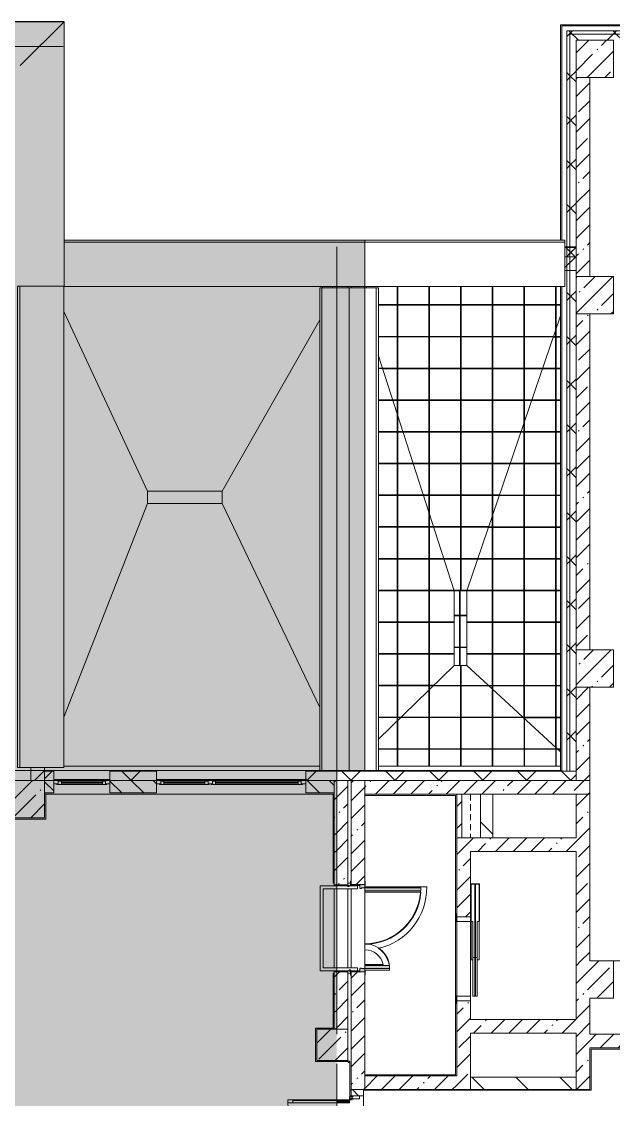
# Model space of a CAD drawing. Header units: millimetres. Extents: x -5368 to 196898, y -8553 to 29000.
# Drawn here: x 95265 to 104785, y 10073 to 27400 of the extents above; entities that cross this region are included whole.
import ezdxf

# ---------------------------------------------------------------- set-up
doc = ezdxf.new("R2010")
doc.units = ezdxf.units.MM
doc.linetypes.add('200_ШТРИХ__ш1_п0_6_', pattern=[160, 100, -60])
doc.linetypes.add('Осевая', pattern=[3175, 635, -476.25, 1587.5, -476.25])
for name, color, linetype, lineweight in [('A-DETL-2', 7, 'Continuous', 5), ('A-DETL-MBND-1', 7, '200_ШТРИХ__ш1_п0_6_', 9), ('A-GENM-4', 7, 'Continuous', 5), ('A-GLAZ-CWMG-2', 7, 'Continuous', 5), ('A-ROOF-1', 7, 'Continuous', 5), ('A-ROOF-PATT', 7, 'Continuous', 5), ('A-WALL', 7, 'Continuous', 9), ('A-WALL-2', 7, 'Continuous', 5), ('I-WALL-4', 7, 'Continuous', 5), ('S-COLS-3', 7, 'Continuous', 5), ('Оси', 7, 'Continuous', 9), ('Оси-2', 7, 'Осевая', 9)]:
    doc.layers.add(name, color=color, linetype=linetype, lineweight=lineweight)
doc.layers.add('A-DETL-GENF-5', color=7, linetype='Continuous', lineweight=9, true_color=0xc0c0c0, transparency=0.4)
for name, color, linetype, lineweight, true_color in [('A-DETL-GENF-6', 7, 'Continuous', 5, 0xb7b7b7), ('A-DETL-GENF-7', 7, 'Continuous', 5, 0xaaaaaa), ('A-DETL-GENF-8', 7, 'Continuous', 5, 0xe2e2e2), ('A-DOOR-2', 7, 'Continuous', 5, 0xaaaaaa), ('A-DOOR-3', 7, 'Continuous', 5, 0xe2e2e2), ('A-DOOR-4', 7, 'Continuous', 5, 0xb7b7b7), ('A-DOOR-FRAM-2', 7, 'Continuous', 5, 0xe2e2e2), ('A-DOOR-FRAM-3', 7, 'Continuous', 5, 0xaaaaaa), ('A-FLOR-2', 7, 'Continuous', 5, 0xb7b7b7), ('A-FLOR-3', 7, 'Continuous', 5, 0xaaaaaa), ('A-GENM-5', 7, 'Continuous', 5, 0x737373), ('A-GLAZ-3', 7, 'Continuous', 5, 0x737373), ('A-WALL-3', 7, 'Continuous', 5, 0x737373), ('A-WALL-4', 7, 'Continuous', 9, 0x737373), ('A-WALL-5', 7, 'Continuous', 5, 0xa1a1a1), ('I-WALL-5', 7, 'Continuous', 5, 0x737373), ('S-COLS-2', 7, 'Continuous', 5, 0x737373)]:
    doc.layers.add(name, color=color, linetype=linetype, lineweight=lineweight, true_color=true_color)
pattern_1 = [(45, (62025.03, 0), (-353.5534, 353.5534), []), (135, (62025.03, 0), (-353.5534, -353.5534), [])]
pattern_2 = [(45, (62025.03, 0), (-285.123, 285.123), []), (45, (62310.15, 0), (-285.123, 285.123), [504.031, -100.806, 16.764, -84.042])]
pattern_3 = [(45, (-38240, -10950), (-285.123, 285.123), []), (45, (-37954.88, -10950), (-285.123, 285.123), [504.031, -100.806, 16.764, -84.042])]
pattern_4 = [(135, (62025.03, 0), (-353.5534, -353.5534), [])]

# ---------------------------------------------------------------- blocks, each defined once
blk = doc.blocks.new('парапет1 - парапет-18629556-3_3_1_птичка')
at = {"layer": 'A-GENM-4'}
blk.add_line((-2411, 27400), (33928, 27400), dxfattribs=at)
at = {"layer": 'A-GENM-5'}
for p, q in [((33926, 27398), (33219, 26691)), ((33928, 27398), (33928, 23147)), ((33928, 23147), (33920, 23147))]:
    blk.add_line(p, q, dxfattribs=at)
blk = doc.blocks.new('BSC_Колонна _Прямоугольная - 600х600-V90-3_3_1_птичка')
at = {"layer": 'S-COLS-3'}
h = blk.add_hatch(dxfattribs=at)
h.set_pattern_fill('FP_78', color=256, style=0, pattern_type=2)
h.set_pattern_definition([(45, (-42460, -26800), (-285.123, 285.123), []), (45, (-42174.88, -26800), (-285.123, 285.123), [504.031, -100.806, 16.764, -84.042])])
h.paths.add_polyline_path([(-300, -300), (300, -300), (300, 300), (-300, 300)])
for p, q in [((300, 300), (-300, 300)), ((-300, 300), (-300, -300)), ((300, -300), (300, 300)), ((-300, -300), (300, -300))]:
    blk.add_line(p, q, dxfattribs=at)
blk = doc.blocks.new('BSC_Колонна _Прямоугольная - 600х600-V95-3_3_1_птичка')
at = {"layer": 'S-COLS-3'}
h = blk.add_hatch(dxfattribs=at)
h.set_pattern_fill('FP_84', color=256, style=0, pattern_type=2)
h.set_pattern_definition([(45, (-42460, -17000), (-285.123, 285.123), []), (45, (-42174.88, -17000), (-285.123, 285.123), [504.031, -100.806, 16.764, -84.042])])
h.paths.add_polyline_path([(-300, -300), (300, -300), (300, 300), (-300, 300)])
for p, q in [((300, 300), (-300, 300)), ((-300, 300), (-300, -300)), ((300, -300), (300, 300)), ((-300, -300), (300, -300))]:
    blk.add_line(p, q, dxfattribs=at)
blk = doc.blocks.new('BSC_Колонна _Прямоугольная - 600х600-V96-3_3_1_птичка')
at = {"layer": 'S-COLS-3'}
h = blk.add_hatch(dxfattribs=at)
h.set_pattern_fill('FP_85', color=256, style=0, pattern_type=2)
h.set_pattern_definition([(45, (-42460, -23000), (-285.123, 285.123), []), (45, (-42174.88, -23000), (-285.123, 285.123), [504.031, -100.806, 16.764, -84.042])])
h.paths.add_polyline_path([(-300, -300), (300, -300), (300, 300), (-300, 300), (-300, -192)])
for p, q in [((300, 300), (-300, 300)), ((-300, 300), (-300, -300)), ((300, -300), (300, 300)), ((-300, -300), (300, -300))]:
    blk.add_line(p, q, dxfattribs=at)
blk = doc.blocks.new('BSC_Колонна _Прямоугольная - 600х600-V111-3_3_1_птичка')
at = {"layer": 'S-COLS-3'}
h = blk.add_hatch(dxfattribs=at)
h.set_pattern_fill('FP_95', color=256, style=0, pattern_type=2)
h.set_pattern_definition([(45, (-33310, -14900), (-285.123, 285.123), []), (45, (-33024.88, -14900), (-285.123, 285.123), [504.031, -100.806, 16.764, -84.042])])
h.paths.add_polyline_path([(-300, -300), (300, -300), (300, 300), (-300, 300), (-300, 216)])
at = {"layer": 'S-COLS-2'}
for p, q in [((300, 300), (-300, 300)), ((-300, 300), (-300, -300)), ((300, -300), (300, 300)), ((-300, -300), (300, -300))]:
    blk.add_line(p, q, dxfattribs=at)
blk = doc.blocks.new('110_Дверь_СКБ_2Ст - Д-2 1450x2100h_Лестничная клетка EIS60-31576737-3_3_1_птичка')
at = {"layer": 'A-DOOR-3'}
for points in [[(-588, 406), (-588, 1010), (-638, 1010), (-638, 110), (-588, 110)], [(662, 110), (662, 510), (612, 510), (612, 110)], [(712, 30), (698, 30), (698, -110), (712, -110)]]:
    blk.add_hatch(color=256, dxfattribs=at).paths.add_polyline_path(points)
h = blk.add_hatch(color=256, dxfattribs=at)
h.paths.add_polyline_path([(712, 30), (712, 110), (662, 110), (662, 60), (652, 60), (652, 30), (680, 30)])
h.paths.add_polyline_path([(-628, 30), (-628, 60), (-638, 60), (-638, 110), (-688, 110), (-688, 30)])
at = {"layer": 'A-DOOR-FRAM-2'}
for points in [[(-672, 110), (-672, 118), (-743, 118), (-743, 110)], [(-672, 30), (-688, 30), (-688, -110), (-672, -110)], [(768, 110), (768, 118), (698, 118), (698, 110)], [(-672, -110), (-743, -110), (-743, -118), (-672, -118)], [(768, -118), (768, -110), (698, -110), (698, -118)]]:
    blk.add_hatch(color=256, dxfattribs=at).paths.add_polyline_path(points)
at = {"layer": 'A-DOOR-2'}
for p, q in [((-638, 1010), (-638, 110)), ((-588, 1010), (-638, 1010)), ((-588, 110), (-588, 1010)), ((662, 510), (612, 510)), ((612, 510), (612, 110)), ((662, 110), (662, 510)), ((-638, 110), (-588, 110)), ((612, 110), (662, 110))]:
    blk.add_line(p, q, dxfattribs=at)
for centre, radius, start, end in [((-638, 110), 900, 0, 90), ((662, 110), 400, 90, 180)]:
    blk.add_arc(centre, radius, start, end, dxfattribs=at)
at = {"layer": 'A-DOOR-FRAM-3'}
for p, q in [((-672, 118), (-743, 118)), ((-743, 118), (-743, 110)), ((-743, 110), (-672, 110)), ((-638, 110), (-688, 110)), ((-688, 110), (-688, 30)), ((-688, 30), (-628, 30)), ((-672, 30), (-688, 30)), ((-688, 30), (-688, -110)), ((-672, 110), (-672, 118)), ((-672, -110), (-672, 30)), ((-638, 60), (-638, 110)), ((-628, 60), (-638, 60)), ((-628, 30), (-628, 60)), ((662, 60), (652, 60)), ((652, 60), (652, 30)), ((652, 30), (712, 30)), ((662, 110), (662, 60)), ((712, 110), (662, 110)), ((768, 118), (698, 118)), ((698, 118), (698, 110)), ((698, 110), (768, 110)), ((712, 30), (698, 30)), ((698, 30), (698, -110)), ((712, 30), (712, 110)), ((712, -110), (712, 30)), ((768, 110), (768, 118)), ((-672, -110), (-743, -110)), ((-743, -110), (-743, -118)), ((-743, -118), (-672, -118)), ((-688, -110), (-672, -110)), ((-672, -118), (-672, -110)), ((698, -110), (712, -110)), ((768, -110), (698, -110)), ((698, -110), (698, -118)), ((698, -118), (768, -118)), ((768, -118), (768, -110))]:
    blk.add_line(p, q, dxfattribs=at)
blk = doc.blocks.new('Gfhfgtnyfz rhsirf 1 - Gfhfgtnyfz rhsirf 3-21026214-3_3_1_птичка')
at = {"layer": 'A-GENM-4'}
for p, q in [((38780, 23120), (38966, 23120)), ((38966, 23120), (38998, 23120)), ((38966, 15358), (38966, 23120)), ((38998, 23120), (38999, 23120)), ((38999, 15358), (38999, 23120))]:
    blk.add_line(p, q, dxfattribs=at)
at = {"layer": 'A-GENM-5'}
for p, q in [((38057, 23120), (38057, 15358)), ((38057, 23120), (38058, 23120)), ((38058, 23120), (38090, 23120)), ((38090, 23120), (38528, 23120)), ((38090, 23120), (38090, 15358)), ((38528, 23120), (38780, 23120)), ((38528, 15358), (38528, 23120))]:
    blk.add_line(p, q, dxfattribs=at)
blk = doc.blocks.new('парапет6 - парапет-21094616-3_3_1_птичка')
at = {"layer": 'A-GENM-5'}
for p, q in [((33173, 23147), (33173, 15407)), ((33173, 23147), (33174, 23147)), ((33174, 23147), (33211, 23147)), ((33211, 23147), (33920, 23147)), ((33211, 23147), (33211, 15407)), ((33920, 15407), (33920, 23147)), ((33174, 15407), (33173, 15407)), ((33211, 15407), (33174, 15407)), ((33920, 15407), (33211, 15407))]:
    blk.add_line(p, q, dxfattribs=at)
blk = doc.blocks.new('120_Окно_СКБ_1Ст - 120_Окно_СКБ_1Ст 900х2500_h_-20664874-3_3_1_птичка')
at = {"layer": 'A-GLAZ-3'}
for p, q in [((-450, -127), (-450, -57)), ((-450, -57), (-380, -57)), ((450, -57), (-450, -57)), ((-380, -127), (-450, -127)), ((-450, -127), (-400, -127)), ((-380, -127), (-400, -127)), ((-400, -127), (-400, -137)), ((-400, -137), (400, -137)), ((400, -137), (-400, -137)), ((-380, -57), (-380, -127)), ((380, -87), (-380, -87)), ((-380, -87), (-380, -127)), ((-330, -137), (-330, -87)), ((-330, -107), (330, -107)), ((330, -117), (-330, -117)), ((330, -137), (330, -87)), ((380, -127), (380, -57)), ((380, -57), (450, -57)), ((380, -127), (380, -87)), ((450, -127), (380, -127)), ((400, -127), (380, -127)), ((400, -127), (450, -127)), ((400, -137), (400, -127)), ((450, -57), (450, -127))]:
    blk.add_line(p, q, dxfattribs=at)
blk = doc.blocks.new('120_Окно_СКБ_2Ст - 120_Окно_СКБ_2Ст 2400х2500 _мал створка слева_-22817474-3_3_1_птичка')
at = {"layer": 'A-GLAZ-3'}
for p, q in [((-1130, 127), (-1200, 127)), ((-1200, 127), (-1200, 57)), ((-1200, 127), (-1150, 127)), ((-1200, 57), (-1130, 57)), ((1200, 57), (-1200, 57)), ((-1150, 127), (-1150, 137)), ((-1150, 137), (320, 137)), ((320, 137), (-1150, 137)), ((-1130, 127), (-1150, 127)), ((-1130, 57), (-1130, 127)), ((-1130, 87), (-1130, 127)), ((300, 87), (-1130, 87)), ((-1080, 137), (-1080, 87)), ((250, 117), (-1080, 117)), ((-1080, 107), (250, 107)), ((250, 137), (250, 87)), ((370, 127), (300, 127)), ((300, 127), (300, 57)), ((300, 127), (300, 87)), ((320, 127), (300, 127)), ((300, 57), (370, 57)), ((320, 137), (320, 127)), ((320, 127), (350, 127)), ((350, 127), (350, 137)), ((350, 137), (1150, 137)), ((1150, 137), (350, 137)), ((370, 127), (350, 127)), ((370, 57), (370, 127)), ((370, 87), (370, 127)), ((1130, 87), (370, 87)), ((420, 137), (420, 87)), ((1080, 117), (420, 117)), ((420, 107), (1080, 107)), ((1080, 137), (1080, 87)), ((1200, 127), (1130, 127)), ((1130, 127), (1130, 57)), ((1130, 127), (1130, 87)), ((1150, 127), (1130, 127)), ((1130, 57), (1200, 57)), ((1150, 137), (1150, 127)), ((1150, 127), (1200, 127)), ((1200, 57), (1200, 127))]:
    blk.add_line(p, q, dxfattribs=at)
blk = doc.blocks.new('BSC_Колонна _Прямоугольная - 500х500-V175-3_3_1_птичка')
at = {"layer": 'S-COLS-3'}
h = blk.add_hatch(dxfattribs=at)
h.set_pattern_fill('FP_143', color=256, style=0, pattern_type=2)
h.set_pattern_definition(pattern_3)
h.paths.add_polyline_path([(-243, -250), (70, -250), (70, 250), (-250, 250), (-250, -250)])
h = blk.add_hatch(dxfattribs=at)
h.set_pattern_fill('FP_143', color=256, style=0, pattern_type=2)
h.set_pattern_definition(pattern_3)
h.paths.add_polyline_path([(250, -250), (250, 250), (70, 250), (70, -250)])
at = {"layer": 'S-COLS-2'}
for p, q in [((70, 250), (-250, 250)), ((-250, 250), (-250, -250)), ((-250, -250), (70, -250))]:
    blk.add_line(p, q, dxfattribs=at)
at = {"layer": 'S-COLS-3'}
for p, q in [((250, 250), (70, 250)), ((250, -250), (250, 250)), ((70, -250), (250, -250))]:
    blk.add_line(p, q, dxfattribs=at)
blk = doc.blocks.new('парапет10 - парапет-22960140-3_3_1_птичка')
at = {"layer": 'A-GENM-4'}
for p, q in [((41980, 23888), (33928, 23888)), ((38760, 23851), (41980, 23851)), ((41980, 23888), (41980, 23887)), ((41980, 23887), (41980, 23851)), ((41980, 23851), (41980, 23142)), ((41980, 23142), (38760, 23142))]:
    blk.add_line(p, q, dxfattribs=at)
at = {"layer": 'A-GENM-5'}
for p, q in [((33928, 23851), (38760, 23851)), ((38760, 23142), (33920, 23142))]:
    blk.add_line(p, q, dxfattribs=at)
blk = doc.blocks.new('DOR_Дверь лифта - 1350х2050h-19118285-3_3_1_птичка')
at = {"layer": 'A-DOOR-2'}
for p, q in [((-600, 125), (-720, 125)), ((-720, 125), (-720, 110)), ((-720, 110), (-600, 110)), ((-675, 110), (-675, -110)), ((-600, 110), (-675, 110)), ((-600, 110), (-600, 125)), ((600, 110), (-600, 110)), ((-600, 110), (-600, -110)), ((720, 125), (600, 125)), ((600, 125), (600, 110)), ((600, -110), (600, 110)), ((675, 110), (600, 110)), ((600, 110), (720, 110)), ((675, -110), (675, 110)), ((720, 110), (720, 125)), ((-675, -110), (-600, -110)), ((-600, -110), (600, -110)), ((-600, -150), (-600, -180)), ((20, -150), (-600, -150)), ((-20, -120), (-20, -150)), ((600, -120), (-20, -120)), ((-20, -150), (600, -150)), ((20, -180), (20, -150)), ((600, -110), (675, -110)), ((600, -150), (600, -120)), ((-600, -180), (20, -180)), ((-600, -190), (-600, -220)), ((20, -190), (-600, -190)), ((-600, -220), (20, -220)), ((-20, -220), (-20, -250)), ((600, -220), (-20, -220)), ((-20, -250), (600, -250)), ((20, -220), (20, -190)), ((600, -250), (600, -220))]:
    blk.add_line(p, q, dxfattribs=at)
at = {"layer": 'A-DOOR-FRAM-3'}
for p, q in [((600, -117), (600, -120)), ((1203, -117), (600, -117)), ((600, -120), (1200, -120)), ((1200, -120), (1200, -180)), ((1203, -183), (1203, -117)), ((1200, -180), (20, -180)), ((20, -180), (20, -183)), ((20, -183), (1203, -183)), ((1203, -187), (20, -187)), ((20, -187), (20, -190)), ((20, -190), (1200, -190)), ((600, -250), (600, -253)), ((1200, -250), (600, -250)), ((600, -253), (1203, -253)), ((1200, -190), (1200, -250)), ((1203, -253), (1203, -187))]:
    blk.add_line(p, q, dxfattribs=at)
blk = doc.blocks.new('Дверь_Витражная_остекление_ - ДВН_ДАО_Главный вход_1800 в свету 5-32258809-3_3_1_птичка')
at = {"layer": 'A-DETL-GENF-8'}
for points in [[(-948, -20), (-993, -20), (-993, -226), (-948, -226), (-948, -56)], [(1043, -20), (998, -20), (998, -226), (1043, -226)], [(-948, -539), (-948, -226), (-993, -226), (-993, -1013), (-948, -1013)], [(1043, -539), (1043, -226), (998, -226), (998, -1013), (1043, -1013)]]:
    blk.add_hatch(color=256, dxfattribs=at).paths.add_polyline_path(points)
at = {"layer": 'A-DETL-GENF-6'}
for p, q in [((-993, -1013), (-993, -226)), ((-993, -226), (-993, -1013)), ((-983, -933), (-983, -226)), ((-948, -1013), (-948, -226)), ((-948, -1013), (-948, -226)), ((989, -933), (989, -226)), ((998, -1013), (998, -226)), ((998, -226), (998, -1013)), ((1033, -933), (1033, -226)), ((1043, -1013), (1043, -226)), ((1043, -1013), (1043, -226)), ((-993, -933), (-948, -933)), ((-993, -1013), (-948, -1013)), ((-993, -1013), (-948, -1013)), ((1043, -933), (998, -933)), ((1043, -1013), (998, -1013)), ((998, -1013), (1043, -1013))]:
    blk.add_line(p, q, dxfattribs=at)
at = {"layer": 'A-DETL-GENF-7'}
for p, q in [((-948, -20), (-993, -20)), ((-993, -226), (-993, -20)), ((-948, -20), (-993, -20)), ((-993, -20), (-993, -226)), ((-993, -100), (-948, -100)), ((-983, -226), (-983, -100)), ((-948, -226), (-948, -20)), ((-948, -226), (-948, -20)), ((989, -226), (989, -100)), ((998, -226), (998, -20)), ((998, -20), (998, -226)), ((1043, -100), (998, -100)), ((1033, -226), (1033, -100)), ((1043, -226), (1043, -20)), ((1043, -226), (1043, -20))]:
    blk.add_line(p, q, dxfattribs=at)
at = {"layer": 'A-DOOR-2'}
for p, q in [((-1043, 20), (-993, 20)), ((-1043, -20), (-1043, 20)), ((-993, 20), (-993, -20)), ((993, 20), (1043, 20)), ((993, -20), (993, 20)), ((1043, 20), (1043, -20)), ((-993, -20), (-1043, -20)), ((-993, -226), (-993, -20)), ((993, -226), (993, -20)), ((1043, -20), (993, -20))]:
    blk.add_line(p, q, dxfattribs=at)
at = {"layer": 'A-DOOR-4'}
for p, q in [((-993, -1013), (-993, -226)), ((993, -1013), (993, -226))]:
    blk.add_line(p, q, dxfattribs=at)
for centre, start, end in [((993, -20), 208.9884, 212.16), ((993, -20), 218.4779, 270), ((-993, -20), 270, 285.599)]:
    blk.add_arc(centre, 993, start, end, dxfattribs=at)
blk = doc.blocks.new('Прямоугольный импост - Импост структурный с накладкой - 160мм Темный-32469899-3_3_1_птичка')
at = {"layer": 'A-GLAZ-CWMG-2'}
for p, q in [((0, 17), (-50, 17)), ((-50, 17), (-50, 0)), ((-50, 0), (-40, 0)), ((-40, 0), (-40, -40)), ((-10, -40), (-10, 0)), ((-10, 0), (0, 0)), ((0, 0), (0, 17)), ((-40, -40), (-50, -40)), ((-50, -40), (-50, -140)), ((-50, -140), (0, -140)), ((0, -40), (-10, -40)), ((0, -140), (0, -40))]:
    blk.add_line(p, q, dxfattribs=at)

msp = doc.modelspace()

# ---------------------------------------------------------------- hatches: boundary and pattern name
at = {"layer": 'A-DETL-GENF-5'}
for points in [[(61342.1, 14774.9), (61757, 14774.9), (61757, 15358), (100785, 15358), (100785, 23888.3), (95953.1, 23888.3), (95953.1, 27398.1), (59616, 27398.1), (59616, 14774.9), (60812.2, 14774.9)], [(100021.8, -258), (100335, -258), (100335, 15358), (61757, 15358), (61757, -258), (98962.1, -258)]]:
    msp.add_hatch(color=256, dxfattribs=at).paths.add_polyline_path(points)
at = {"layer": 'A-ROOF-PATT'}
h = msp.add_hatch(dxfattribs=at)
h.set_pattern_fill('FP_152', color=256, style=0, pattern_type=2)
h.set_pattern_definition([(0, (62040.1, -96.4), (0, 509.904), []), (0, (62040.1, -106.4), (0, 509.904), []), (90, (62045.1, -101.4), (-510, 3e-14), []), (90, (62035.1, -101.4), (-510, 3e-14), [])])
h.paths.add_polyline_path([(102425, 18250), (103935, 22668.2), (103935, 23141.9), (100815, 23141.9), (100815, 23120.1), (101003.7, 23120.1), (101003.7, 22038.8), (102225, 18250)])
h = msp.add_hatch(dxfattribs=at)
h.set_pattern_fill('FP_149', color=256, style=0, pattern_type=2)
h.set_pattern_definition([(270, (62111.63, -106.3), (509.179, 3e-14), []), (270, (62101.64, -106.3), (509.179, 3e-14), []), (0, (62106.63, -111.3), (0, 510), []), (0, (62106.63, -101.3), (0, 510), [])])
h.paths.add_polyline_path([(103935, 15660.1), (103935, 22668.2), (102425, 18250), (102425, 17050), (103240.5, 16299.4)])
h = msp.add_hatch(dxfattribs=at)
h.set_pattern_fill('FP_150', color=256, style=0, pattern_type=2)
h.set_pattern_definition([(90, (62107.05, -1125), (-509.077, 3e-14), []), (90, (62117.03, -1125), (-509.077, 3e-14), []), (180, (62112.04, -1120), (-6e-14, -510), []), (180, (62112.04, -1130), (-6e-14, -510), [])])
h.paths.add_polyline_path([(101003.7, 15858.1), (102225, 17050), (102225, 18250), (101003.7, 22038.8), (101003.7, 16299.4)])
h = msp.add_hatch(dxfattribs=at)
h.set_pattern_fill('FP_153', color=256, style=0, pattern_type=2)
h.set_pattern_definition([(0, (62025.03, 5), (0, 510), []), (0, (62025.03, -5), (0, 510), []), (90, (62030.03, 0), (-510, 3e-14), []), (90, (62020.03, 0), (-510, 3e-14), [])])
h.paths.add_polyline_path([(102425, 17050), (102425, 18250), (102225, 18250), (102225, 17050)])
h = msp.add_hatch(dxfattribs=at)
h.set_pattern_fill('FP_151', color=256, style=0, pattern_type=2)
h.set_pattern_definition([(180, (62040.97, -79.3), (-6e-14, -509.031), []), (180, (62040.97, -69.3), (-6e-14, -509.031), []), (270, (62035.97, -74.3), (510, 3e-14), []), (270, (62045.97, -74.3), (510, 3e-14), [])])
h.paths.add_polyline_path([(101003.7, 15430), (103935, 15430), (103935, 15660.1), (102425, 17050), (102225, 17050), (101003.7, 15858.1), (101003.7, 15619.9)])
at = {"layer": 'A-WALL-2'}
h = msp.add_hatch(dxfattribs=at)
h.set_pattern_fill('FP_75', color=256, style=0, pattern_type=2)
h.set_pattern_definition(pattern_1)
h.paths.add_polyline_path([(104035, 15350), (104085, 15350), (104085, 27250), (104035, 27250), (104035, 15358)])
h = msp.add_hatch(dxfattribs=at)
h.set_pattern_fill('FP_75', color=256, style=0, pattern_type=2)
h.set_pattern_definition(pattern_1)
h.paths.add_polyline_path([(155185, 27200), (155235, 27200), (155235, 27250), (142375, 27250), (142375, 27200), (155127.1, 27200)])
h.paths.add_polyline_path([(138375, 27200), (139275, 27200), (139275, 27250), (138375, 27250)])
h.paths.add_polyline_path([(132835, 27200), (132835, 27250), (131635, 27250), (131635, 27200), (131813.3, 27200)])
h.paths.add_polyline_path([(134935, 27200), (136275, 27200), (136275, 27250), (134935, 27250)])
h.paths.add_polyline_path([(128634.1, 27200), (129135, 27200), (129135, 27250), (124885, 27250), (124885, 27200), (127574.4, 27200)])
h.paths.add_polyline_path([(115917.5, 27200), (116785, 27200), (116785, 27250), (115285, 27250), (115285, 27200)])
h.paths.add_polyline_path([(120985, 27200), (120985, 27250), (119885, 27250), (119885, 27200), (120156.4, 27200)])
h.paths.add_polyline_path([(112738.4, 27200), (112785, 27200), (112785, 27250), (111685.3, 27250), (111685.3, 27200)])
h.paths.add_polyline_path([(121885, 27200), (123985, 27200), (123985, 27250), (121885, 27250)])
h.paths.add_polyline_path([(110618.9, 27200), (110785.3, 27200), (110785.3, 27250), (109685, 27250), (109685, 27200)])
h.paths.add_polyline_path([(104185, 27200), (106585, 27200), (106585, 27250), (104085, 27250), (104085, 27200)])
h = msp.add_hatch(dxfattribs=at)
h.set_pattern_fill('FP_75', color=256, style=0, pattern_type=2)
h.set_pattern_definition(pattern_1)
h.paths.add_polyline_path([(104185, 15350), (104185, 27200), (104085, 27200), (104085, 15350)])
h = msp.add_hatch(dxfattribs=at)
h.set_pattern_fill('FP_75', color=256, style=0, pattern_type=2)
h.set_pattern_definition(pattern_1)
h.paths.add_polyline_path([(155185, 27100), (155185, 27200), (142375, 27200), (142375, 27100), (155127.1, 27100)])
h.paths.add_polyline_path([(139275, 27100), (139275, 27200), (138375, 27200), (138375, 27100), (139231.3, 27100)])
h.paths.add_polyline_path([(134935, 27100), (136275, 27100), (136275, 27200), (134935, 27200)])
h.paths.add_polyline_path([(127574.4, 27100), (129135, 27100), (129135, 27200), (124885, 27200), (124885, 27100), (125455, 27100)])
h.paths.add_polyline_path([(132835, 27100), (132835, 27200), (131635, 27200), (131635, 27100), (131813.3, 27100)])
h.paths.add_polyline_path([(120985, 27100), (120985, 27200), (119885, 27200), (119885, 27100), (120156.4, 27100)])
h.paths.add_polyline_path([(121885, 27100), (123985, 27100), (123985, 27200), (121885, 27200)])
h.paths.add_polyline_path([(112785, 27100), (112785, 27200), (111685.3, 27200), (111685.3, 27100), (112738.4, 27100)])
h.paths.add_polyline_path([(115285, 27100), (116785, 27100), (116785, 27200), (115285, 27200)])
h.paths.add_polyline_path([(110618.9, 27100), (110785.3, 27100), (110785.3, 27200), (109685, 27200), (109685, 27100)])
h.paths.add_polyline_path([(104260.6, 27100), (106585, 27100), (106585, 27200), (104185, 27200), (104185, 27100)])
h = msp.add_hatch(dxfattribs=at)
h.set_pattern_fill('FP_75', color=256, style=0, pattern_type=2)
h.set_pattern_definition(pattern_1)
h.paths.add_polyline_path([(104185, 23620), (104185, 23770), (104005, 23770), (104005, 23620)])
h = msp.add_hatch(dxfattribs=at)
h.set_pattern_fill('FP_75', color=256, style=0, pattern_type=2)
h.set_pattern_definition(pattern_1)
h.paths.add_polyline_path([(95253, 15200), (95265, 15200), (95260, 15350), (95035, 15350), (95035, 15200)])
h.paths.add_polyline_path([(93663.5, 15200), (94135, 15200), (94135, 15350), (92042, 15349), (92042, 15288), (92035, 15285), (91262, 15288), (91262, 15350), (87635.3, 15349), (87635.3, 15288), (87628.3, 15285), (86455.3, 15288), (86455.3, 15350), (81815, 15349), (81815, 15288), (81808, 15285), (81035, 15288), (81035, 15350), (76808, 15349), (76808, 15288), (76801, 15285), (76628, 15288), (76627.8, 15350), (74885, 15350), (74885, 15200), (92635, 15200)])
h.paths.add_polyline_path([(100335, 15200), (100335, 15350), (99835, 15350), (99835, 15200), (100021.8, 15200)])
h.paths.add_polyline_path([(95635, 15200), (95785, 15200), (95782.9, 15350), (95635, 15350)])
h.paths.add_polyline_path([(97435, 15200), (97435, 15350), (96685, 15350), (96685, 15200), (96842.6, 15200)])
h.paths.add_polyline_path([(69685, 15200), (70285, 15200), (70285, 15350), (69685, 15350)])
h.paths.add_polyline_path([(68785, 15200), (68785, 15350), (62065, 15350), (62065, 15293), (61915, 15293), (61915, 15200), (68230.2, 15200)])
h.paths.add_polyline_path([(71185, 15200), (71785, 15200), (71785, 15350), (71185, 15350)])
h = msp.add_hatch(dxfattribs=at)
h.set_pattern_fill('FP_75', color=256, style=0, pattern_type=2)
h.set_pattern_definition(pattern_1)
h.paths.add_polyline_path([(104185, 15200), (104185, 15350), (100335, 15350), (100335, 15200), (102141.2, 15200)])
h = msp.add_hatch(dxfattribs=at)
h.set_pattern_fill('FP_73', color=256, style=0, pattern_type=2)
h.set_pattern_definition([(135, (62025.03, 0), (-176.7767, -176.7767), [])])
h.paths.add_polyline_path([(95635, 15000), (95785, 15000), (95782.9, 15200), (95635, 15200), (95635, 15115.9)])
h.paths.add_polyline_path([(100021.8, 15000), (100295, 15000), (100295, 15200), (99835, 15200), (99835, 15000)])
h.paths.add_polyline_path([(97435, 15000), (97435, 15200), (96685, 15200), (96685, 15000)])
at = {"layer": 'I-WALL-4'}
h = msp.add_hatch(dxfattribs=at)
h.set_pattern_fill('FP_71', color=256, style=0, pattern_type=2)
h.set_pattern_definition(pattern_2)
h.paths.add_polyline_path([(104405, 15200), (104405, 16700), (104185, 16700), (104185, 15200), (104260.6, 15200)])
h.paths.add_polyline_path([(104260.6, 17300), (104405, 17300), (104405, 22700), (104185, 22700), (104185, 17300)])
h.paths.add_polyline_path([(104260.6, 23300), (104405, 23300), (104405, 26500), (104185, 26500), (104187.7, 23300)])
h = msp.add_hatch(dxfattribs=at)
h.set_pattern_fill('FP_71', color=256, style=0, pattern_type=2)
h.set_pattern_definition(pattern_2)
h.paths.add_polyline_path([(104005, 23400), (104185, 23400.1), (104185, 23620), (104005, 23620), (104005, 23400.1)])
h = msp.add_hatch(dxfattribs=at)
h.set_pattern_fill('FP_75', color=256, style=0, pattern_type=2)
h.set_pattern_definition(pattern_1)
h.paths.add_polyline_path([(95415, 15200), (95415, 15407.3), (95265, 15407.3), (95265, 15200)])
h = msp.add_hatch(dxfattribs=at)
h.set_pattern_fill('FP_71', color=256, style=0, pattern_type=2)
h.set_pattern_definition(pattern_2)
h.paths.add_polyline_path([(95415, 15200), (95635, 15200), (95635, 15407.3), (95415, 15407.3), (95415, 15358)])
h = msp.add_hatch(dxfattribs=at)
h.set_pattern_fill('FP_71', color=256, style=0, pattern_type=2)
h.set_pattern_definition(pattern_2)
h.paths.add_polyline_path([(100295, 11200), (100335, 11200), (100335, 12125), (100295, 12125), (100295, 11565.5)])
h.paths.add_polyline_path([(100295, 13525), (100335, 13525), (100335, 15200), (100295, 15200), (100295, 13932.4)])
h = msp.add_hatch(dxfattribs=at)
h.set_pattern_fill('FP_71', color=256, style=0, pattern_type=2)
h.set_pattern_definition(pattern_2)
h.paths.add_polyline_path([(100515, 11200), (100515, 12125), (100335, 12125), (100335, 11200)])
h.paths.add_polyline_path([(100515, 13525), (100515, 15200), (100335, 15200), (100335, 13525)])
h = msp.add_hatch(dxfattribs=at)
h.set_pattern_fill('FP_71', color=256, style=0, pattern_type=2)
h.set_pattern_definition(pattern_2)
h.paths.add_polyline_path([(100765, 10230), (100785, 10230), (100785, 12125), (100565, 12125), (100565, 10230)])
h.paths.add_polyline_path([(100735, 13525), (100785, 13525), (100785, 15200), (100565, 15200), (100565, 13525), (100705, 13525)])
h = msp.add_hatch(dxfattribs=at)
h.set_pattern_fill('FP_71', color=256, style=0, pattern_type=2)
h.set_pattern_definition(pattern_2)
h.paths.add_polyline_path([(104405, 14980), (104405, 15200), (100785, 15200), (100785, 14980), (104260.6, 14980)])
h = msp.add_hatch(dxfattribs=at)
h.set_pattern_fill('FP_76', color=256, style=0, pattern_type=2)
h.set_pattern_definition([(45, (62025.03, 0), (-176.7767, 176.7767), [])])
h.paths.add_polyline_path([(102345, 14280), (102345, 14980), (102265, 14980), (102265, 14280)])
h = msp.add_hatch(dxfattribs=at)
h.set_pattern_fill('FP_74', color=256, style=0, pattern_type=2)
h.set_pattern_definition(pattern_4)
h.paths.add_polyline_path([(102845, 14280), (102845, 14980), (102645, 14980), (102645, 14280)])
h = msp.add_hatch(dxfattribs=at)
h.set_pattern_fill('FP_71', color=256, style=0, pattern_type=2)
h.set_pattern_definition(pattern_2)
h.paths.add_polyline_path([(104405, 10230), (104405, 11700), (104185, 11700), (104185, 10230), (104260.6, 10230)])
h.paths.add_polyline_path([(104260.6, 12300), (104405, 12300), (104405, 14980), (104185, 14980), (104185, 12300)])
h = msp.add_hatch(dxfattribs=at)
h.set_pattern_fill('FP_71', color=256, style=0, pattern_type=2)
h.set_pattern_definition(pattern_2)
h.paths.add_polyline_path([(102485, 10230), (102485, 11660), (102265, 11660), (102265, 10230)])
h.paths.add_polyline_path([(102485, 13010), (102485, 14280), (102265, 14280), (102265, 13010)])
h = msp.add_hatch(dxfattribs=at)
h.set_pattern_fill('FP_71', color=256, style=0, pattern_type=2)
h.set_pattern_definition(pattern_2)
h.paths.add_polyline_path([(104185, 14060), (104185, 14280), (102485, 14280), (102485, 14060)])
h = msp.add_hatch(dxfattribs=at)
h.set_pattern_fill('FP_71', color=256, style=0, pattern_type=2)
h.set_pattern_definition(pattern_2)
h.paths.add_polyline_path([(104185, 11140), (104185, 11360), (102485, 11360), (102485, 11140)])
h = msp.add_hatch(dxfattribs=at)
h.set_pattern_fill('FP_71', color=256, style=0, pattern_type=2)
h.set_pattern_definition(pattern_2)
h.paths.add_polyline_path([(106785, 10900), (106785, 11120), (104405, 11120), (104405, 10900)])
h = msp.add_hatch(dxfattribs=at)
h.set_pattern_fill('FP_71', color=256, style=0, pattern_type=2)
h.set_pattern_definition(pattern_2)
h.paths.add_polyline_path([(102265, 10230), (102265, 10450), (100785, 10450), (100785, 10230), (102141.2, 10230)])
h = msp.add_hatch(dxfattribs=at)
h.set_pattern_fill('FP_74', color=256, style=0, pattern_type=2)
h.set_pattern_definition(pattern_4)
h.paths.add_polyline_path([(104185, 10230), (104185, 10430), (102485, 10430), (102485, 10230)])
h = msp.add_hatch(dxfattribs=at)
h.set_pattern_fill('FP_74', color=256, style=0, pattern_type=2)
h.set_pattern_definition(pattern_4)
h.paths.add_polyline_path([(100565, 7900), (100765, 7900), (100765, 8000), (100565, 8000)])
h.paths.add_polyline_path([(100765, 10130), (100765, 10230), (100565, 10230), (100565, 10130)])
at = {"layer": 'S-COLS-3'}
h = msp.add_hatch(dxfattribs=at)
h.set_pattern_fill('FP_71', color=256, style=0, pattern_type=2)
h.set_pattern_definition(pattern_2)
h.paths.add_polyline_path([(104185, 11700), (104785, 11700), (104785, 12300), (104185, 12300)])

# ---------------------------------------------------------------- linework, layer by layer
at = {"layer": 'A-DETL-2'}
for p, q in [((95953.1, 27398.1), (59616, 27398.1)), ((95953.1, 23888.3), (95953.1, 27398.1)), ((100785, 23888.3), (95953.1, 23888.3)), ((100785, 15358), (100785, 23888.3)), ((61757, 15358), (100335, 15358)), ((100335, 15358), (100785, 15358))]:
    msp.add_line(p, q, dxfattribs=at)
at = {"layer": 'A-DETL-MBND-1'}
msp.add_line((102485, 14980), (102485, 14280), dxfattribs=at)
at = {"layer": 'A-FLOR-2'}
for p, q in [((95944.7, 22736.6), (97292, 19850)), ((98492, 19850), (100062.4, 22605.7)), ((97292, 19850), (98492, 19850)), ((97292, 19650), (97292, 19850)), ((98492, 19650), (98492, 19850)), ((95944.7, 16218.6), (97292, 19650)), ((98492, 19650), (97292, 19650)), ((100062.5, 16374), (98492, 19650)), ((100063.2, 15430), (95944.7, 15430)), ((95655, 14980), (95655, 14580)), ((100275, 13550), (100275, 14980)), ((95655, 14580), (95015, 14580)), ((100295, 13550), (100275, 13550)), ((100514.5, 13508.5), (100066.4, 13508.5)), ((100066.4, 13508.5), (100066.4, 12138.5)), ((100116.4, 12188.5), (100116.4, 13458.5)), ((100066.4, 12138.5), (100534.5, 12138.5)), ((100275, 11220), (100275, 12100)), ((100275, 12100), (100295, 12100)), ((99995, 10680), (99995, 11220)), ((99995, 11220), (100275, 11220)), ((100519.5, 10680), (99995, 10680))]:
    msp.add_line(p, q, dxfattribs=at)
at = {"layer": 'A-FLOR-3'}
for p, q in [((102245, 14960), (100785, 14960)), ((102245, 10470), (102245, 14960)), ((102265, 14060), (102245, 14060)), ((100557, 13550), (100515, 13550)), ((100116.4, 13458.5), (100666.4, 13458.5)), ((100666.4, 13508.5), (100534.5, 13508.5)), ((100666.4, 13458.5), (100666.4, 13508.5)), ((101781.2, 13491.9), (100786.4, 13491.9)), ((100786.4, 13491.9), (100786.4, 13475)), ((100786.4, 13425), (100786.4, 13401.9)), ((100786.4, 13401.9), (101688.7, 13401.9)), ((100786.4, 12567), (100786.4, 12477)), ((100666.4, 12188.5), (100116.4, 12188.5)), ((100666.4, 12140), (100666.4, 12188.5)), ((101083.6, 12240.8), (100786.4, 12240.8)), ((100786.4, 12240.8), (100786.4, 12225)), ((100786.4, 12175), (100786.4, 12150.8)), ((100786.4, 12150.8), (101180.9, 12150.8)), ((110185, 12300), (104785, 12300)), ((100515, 12100), (100557, 12100)), ((117822.8, 10880), (104425, 10880)), ((104425, 10880), (104425, 10220)), ((100545, 10129.4), (100545, 10680)), ((100785, 10470), (102245, 10470)), ((100565, 10220), (100544.5, 10220)), ((100544.5, 10220), (100544.5, 10129.7)), ((104425, 10220), (100765, 10220))]:
    msp.add_line(p, q, dxfattribs=at)
for centre, radius, start, end in [((100786.4, 13472), 905, 270, 355.56313), ((100786.4, 13472), 995, 282.67054, 1.1511), ((100786.4, 12172), 305, 13.0427, 90), ((100786.4, 12172), 395, 7.73102, 56.45952), ((100786.4, 12172), 395, 356.92799, 0.44718)]:
    msp.add_arc(centre, radius, start, end, dxfattribs=at)
at = {"layer": 'A-ROOF-1'}
for p, q in [((103935, 22668.2), (102425, 18250)), ((102225, 18250), (101003.4, 22039.9)), ((102225, 17050), (102225, 18250)), ((102225, 18250), (102425, 18250)), ((102425, 18250), (102425, 17050)), ((101002.7, 15857.1), (102225, 17050)), ((102425, 17050), (102225, 17050)), ((102425, 17050), (103935.5, 15659.6)), ((103935.1, 15430), (101002.7, 15430))]:
    msp.add_line(p, q, dxfattribs=at)
at = {"layer": 'A-WALL'}
for p, q in [((103955, 27330), (103955, 23887.4)), ((106585, 27330), (103955, 27330)), ((104035, 27250), (104035, 15350)), ((106585, 27250), (104035, 27250)), ((104085, 27200), (104085, 15350)), ((106585, 27200), (104085, 27200)), ((104185, 23773), (104005, 23773)), ((104185, 23770), (104005, 23770)), ((103955, 23141.9), (103955, 15350)), ((103955, 15353), (99835, 15353)), ((104185, 15350), (99835, 15350)), ((103935, 15358), (103955, 15358)), ((102345, 14980), (102265, 14980)), ((102845, 14980), (102645, 14980)), ((102645, 14280), (102845, 14280)), ((100785, 10230), (100785, 10450)), ((102485, 10430), (102485, 10230)), ((104185, 10230), (104185, 10430)), ((100765, 10230), (100565, 10230))]:
    msp.add_line(p, q, dxfattribs=at)
at = {"layer": 'A-WALL-2'}
for p, q in [((103935, 27350), (111685.3, 27350)), ((103935, 27350), (103935, 23887.4)), ((104185, 23400), (104185, 26500)), ((104185, 23778), (104005, 23778)), ((104185, 23620), (104185, 23778)), ((104185, 23620), (104185, 23620)), ((103935, 23141.9), (103935, 15358)), ((104185, 15200), (104185, 16700)), ((99835, 15200), (104185, 15200)), ((100534.5, 13514), (100514.5, 13514)), ((100514.5, 13514), (100514.5, 13494)), ((100514.5, 13494), (100534.5, 13494)), ((100534.5, 13494), (100534.5, 13514)), ((100554.5, 12156), (100534.5, 12156)), ((100534.5, 12156), (100534.5, 12136)), ((100534.5, 12136), (100554.5, 12136)), ((100554.5, 12136), (100554.5, 12156)), ((100519.5, 10689), (100519.5, 10669)), ((100539.5, 10689), (100519.5, 10689)), ((100519.5, 10669), (100539.5, 10669)), ((100539.5, 10669), (100539.5, 10689))]:
    msp.add_line(p, q, dxfattribs=at)
at = {"layer": 'A-WALL-3'}
for p, q in [((95785, 15000), (95785, 15358)), ((96685, 15358), (96685, 15000)), ((97435, 15000), (97435, 15358)), ((99835, 15358), (99835, 15000)), ((97435, 15200), (95635, 15200)), ((100295, 15000), (100295, 15200)), ((95635, 15000), (95785, 15000)), ((96685, 15000), (97435, 15000)), ((99835, 15000), (100295, 15000))]:
    msp.add_line(p, q, dxfattribs=at)
at = {"layer": 'A-WALL-4'}
for p, q in [((95415, 15407.3), (95415, 15200)), ((95635, 15358), (95635, 15200)), ((95785, 15353), (95635, 15353)), ((95785, 15350), (95635, 15350)), ((97435, 15353), (96685, 15353)), ((97435, 15350), (96685, 15350)), ((95785, 15200), (95635, 15200)), ((97435, 15200), (96685, 15200)), ((100295, 15200), (99835, 15200))]:
    msp.add_line(p, q, dxfattribs=at)
at = {"layer": 'A-WALL-5'}
msp.add_line((95635, 15358), (103935, 15358), dxfattribs=at)
at = {"layer": 'I-WALL-4'}
for p, q in [((104405, 23300), (104405, 26500)), ((104185, 23620), (104005, 23620)), ((104005, 23400), (104185, 23400)), ((104185, 23400), (104185, 23300)), ((100815, 23141.9), (100815, 23120.1)), ((104185, 22700), (104185, 17300)), ((104405, 17300), (104405, 22700)), ((104405, 15200), (104405, 16700)), ((100515, 13513.5), (100515, 15200)), ((100565, 15200), (100565, 13580)), ((104405, 15200), (100785, 15200)), ((100785, 13580), (100785, 15200)), ((104405, 14980), (104405, 15200)), ((100785, 14980), (102265, 14980)), ((102265, 14980), (102265, 13010)), ((102345, 14980), (102645, 14980)), ((102345, 14280), (102345, 14980)), ((102645, 14980), (102645, 14280)), ((102845, 14980), (104405, 14980)), ((102845, 14280), (102845, 14980)), ((104405, 14980), (104185, 14980)), ((104185, 14980), (104185, 14280)), ((104405, 12300), (104405, 14980)), ((102265, 14280), (102645, 14280)), ((104185, 14280), (102845, 14280)), ((102485, 13010), (102485, 14060)), ((102485, 14060), (104185, 14060)), ((104185, 14060), (104185, 12300)), ((100295, 13525), (100515, 13525)), ((100515, 13458.5), (100515, 12188.5)), ((100565, 12188.5), (100565, 13458.5)), ((100785, 13425), (100785, 12225)), ((102265, 13010), (102485, 13010)), ((100515, 11200), (100515, 12138.5)), ((100515, 12125), (100295, 12125)), ((100565, 12070), (100565, 10230)), ((100785, 10450), (100785, 12070)), ((102265, 11660), (102265, 10450)), ((102485, 11660), (102265, 11660)), ((102485, 11360), (102485, 11660)), ((104185, 11700), (104185, 11360)), ((104405, 11120), (104405, 11700)), ((104185, 11360), (102485, 11360)), ((102485, 10430), (102485, 11140)), ((102485, 11140), (104185, 11140)), ((104185, 11140), (104185, 10430)), ((106785, 11120), (104405, 11120)), ((104405, 10230), (104405, 10900)), ((104405, 10900), (117772.8, 10900)), ((102265, 10450), (100785, 10450)), ((104185, 10430), (102485, 10430)), ((100565, 10230), (100565, 10120)), ((100765, 10230), (102485, 10230)), ((100765, 10230), (100765, 7900)), ((102485, 10230), (104405, 10230)), ((100565, 10130), (100765, 10130))]:
    msp.add_line(p, q, dxfattribs=at)
at = {"layer": 'I-WALL-5'}
for p, q in [((100108, 23120.1), (100108, 23141.9)), ((100265, 23141.9), (100265, 23120.1)), ((100515, 23141.9), (100515, 23120.1)), ((100565, 23120.1), (100565, 23141.9)), ((95635, 15358), (95635, 15407.3)), ((97435, 15200), (99835, 15200)), ((95655, 15000), (95655, 14980)), ((100295, 14980), (95655, 14980)), ((100295, 15000), (100295, 13508.5)), ((100295, 12188.5), (100295, 13458.5)), ((100295, 12138.5), (100295, 11200))]:
    msp.add_line(p, q, dxfattribs=at)
at = {"layer": 'S-COLS-3'}
for p, q in [((104185, 12300), (104185, 11700)), ((104785, 12300), (104405, 12300)), ((104785, 11700), (104785, 12300)), ((104405, 11700), (104785, 11700))]:
    msp.add_line(p, q, dxfattribs=at)
at = {"layer": 'Оси'}
for p, q in [((83435, 27000), (95935, 27000)), ((100335, 11277.7), (100335, 23777.7))]:
    msp.add_line(p, q, dxfattribs=at)
at = {"layer": 'Оси-2'}
msp.add_line((100335, 7947.2), (100335, 11277.7), dxfattribs=at)

# ---------------------------------------------------------------- block references
at = {"layer": 'A-DOOR-2'}
for name, p, rotation in [('110_Дверь_СКБ_2Ст - Д-2 1450x2100h_Лестничная клетка EIS60-31576737-3_3_1_птичка', (100675, 12837.5), 269.9999999999999), ('DOR_Дверь лифта - 1350х2050h-19118285-3_3_1_птичка', (102375, 12335), 90), ('Дверь_Витражная_остекление_ - ДВН_ДАО_Главный вход_1800 в свету 5-32258809-3_3_1_птичка', (100561, 9072.5), 269.9999999999999)]:
    msp.add_blockref(name, p, dxfattribs=dict(at, rotation=rotation))
at = {"layer": 'A-GENM-4'}
for name, p in [('парапет1 - парапет-18629556-3_3_1_птичка', (62025, 0)), ('парапет10 - парапет-22960140-3_3_1_птичка', (62025, 0)), ('Gfhfgtnyfz rhsirf 1 - Gfhfgtnyfz rhsirf 3-21026214-3_3_1_птичка', (62005, 0))]:
    msp.add_blockref(name, p, dxfattribs=at)
at = {"layer": 'A-GENM-5'}
msp.add_blockref('парапет6 - парапет-21094616-3_3_1_птичка', (62025, 0), dxfattribs=at)
at = {"layer": 'A-GLAZ-3'}
msp.add_blockref('120_Окно_СКБ_1Ст - 120_Окно_СКБ_1Ст 900х2500_h_-20664874-3_3_1_птичка', (96235, 15275), dxfattribs=at)
at = {"layer": 'A-GLAZ-3', "rotation": 180}
msp.add_blockref('120_Окно_СКБ_2Ст - 120_Окно_СКБ_2Ст 2400х2500 _мал створка слева_-22817474-3_3_1_птичка', (98635, 15275), dxfattribs=at)
at = {"layer": 'A-GLAZ-CWMG-2', "rotation": 89.99999999999993}
msp.add_blockref('Прямоугольный импост - Импост структурный с накладкой - 160мм Темный-32469899-3_3_1_птичка', (100561, 10130), dxfattribs=at)
at = {"layer": 'S-COLS-2'}
msp.add_blockref('BSC_Колонна _Прямоугольная - 600х600-V111-3_3_1_птичка', (95335, 14900), dxfattribs=at)
at = {"layer": 'S-COLS-3'}
for name, p in [('BSC_Колонна _Прямоугольная - 600х600-V90-3_3_1_птичка', (104485, 26800)), ('BSC_Колонна _Прямоугольная - 600х600-V96-3_3_1_птичка', (104485, 23000)), ('BSC_Колонна _Прямоугольная - 600х600-V95-3_3_1_птичка', (104485, 17000)), ('BSC_Колонна _Прямоугольная - 500х500-V175-3_3_1_птичка', (100265, 10950))]:
    msp.add_blockref(name, p, dxfattribs=at)

doc.saveas('drawing.dxf')
